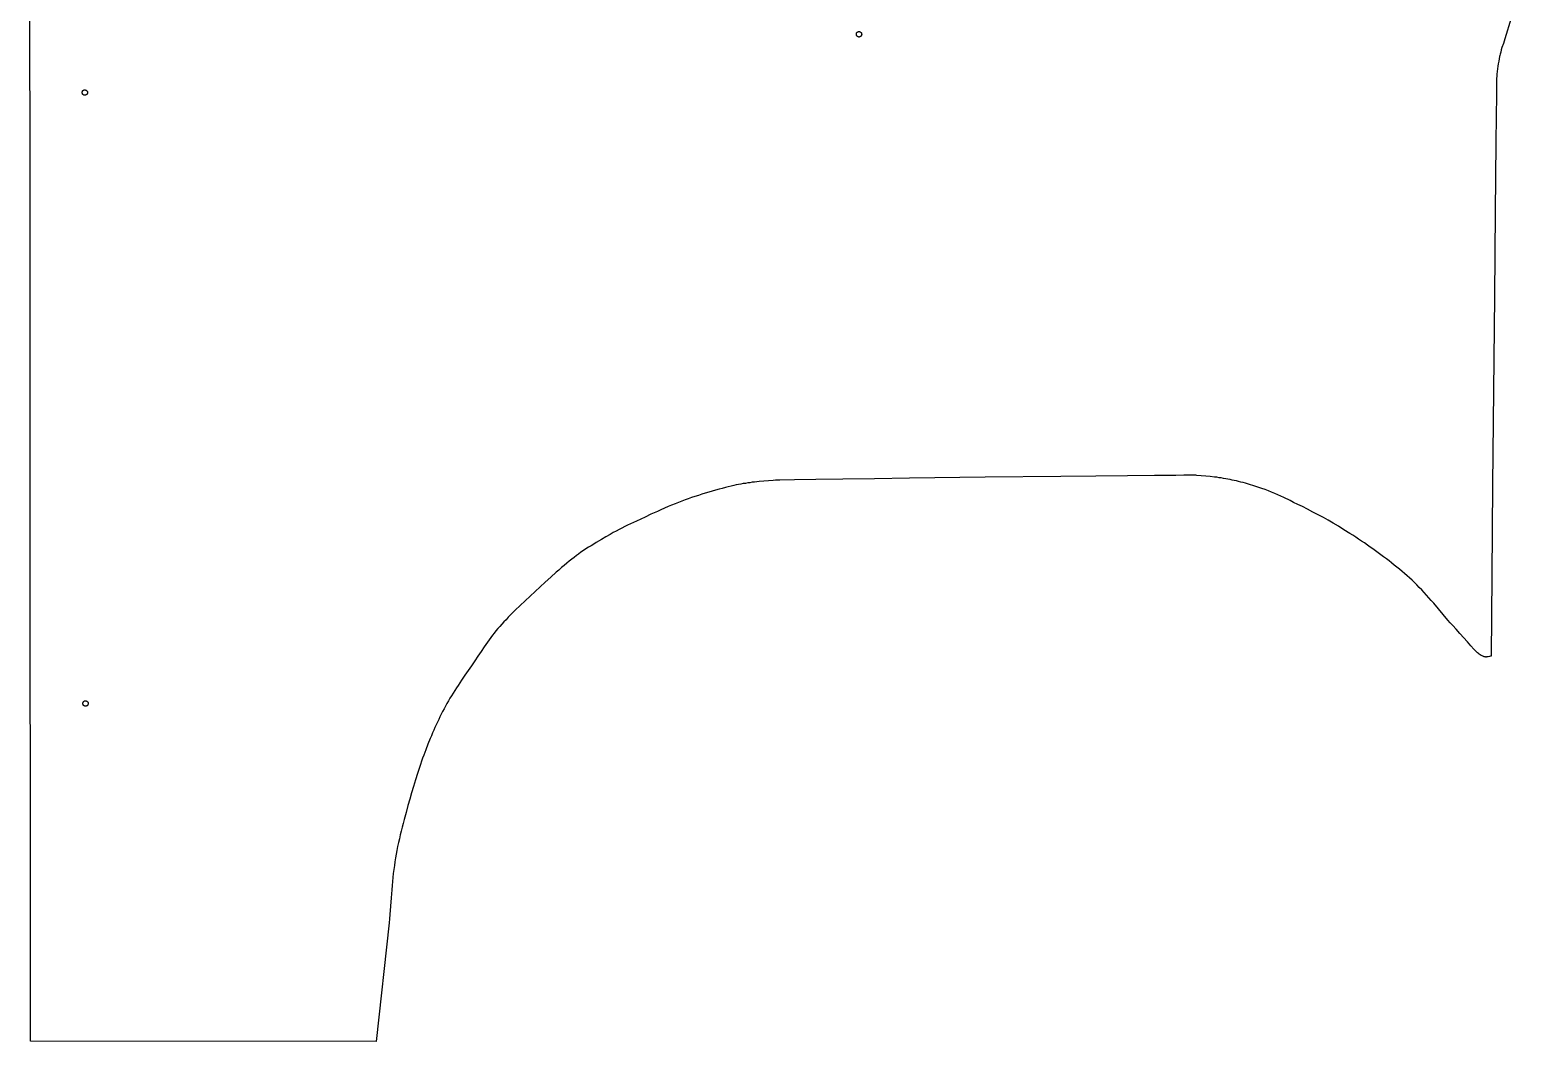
# Model space of a CAD drawing. Extents: x 235 to 7288, y 771 to 6814.
# Drawn here: x 3395 to 4496, y 2903 to 3655 of the extents above; entities that cross this region are included whole.
import ezdxf

# ---------------------------------------------------------------- set-up
doc = ezdxf.new("R2010")
doc.units = 0
doc.layers.add('Default Layer', color=1, linetype='CONTINUOUS')

msp = doc.modelspace()

# ---------------------------------------------------------------- linework, layer by layer
at = {"layer": 'Default Layer'}
msp.add_lwpolyline([(4495.9, 3663.4), (4491, 3647.9), (4490.5, 3646.2), (4490, 3644.6), (4488.9, 3641.4), (4488.4, 3639.8), (4488, 3638.1), (4487.5, 3636.5), (4487.3, 3635.7), (4487.1, 3634.8), (4486.8, 3633.1), (4486.5, 3631.3), (4486.2, 3629.5), (4485.9, 3627.6), (4485.6, 3625.7), (4485.4, 3623.7), (4485.2, 3621.8), (4485.1, 3619.9), (4485, 3618.7), (4485, 3615.8), (4484.9, 3605.9), (4484.7, 3590.6), (4484.5, 3570.7), (4483.9, 3519.3), (4483.3, 3456.6), (4482, 3316.4), (4481.4, 3248.8), (4480.8, 3189.3), (4480.3, 3189.2), (4479.7, 3189), (4478.6, 3188.8), (4478, 3188.6), (4477.4, 3188.6), (4477.2, 3188.5), (4476.9, 3188.5), (4476.6, 3188.6), (4476.3, 3188.6), (4476, 3188.7), (4475.7, 3188.8), (4475.4, 3188.9), (4475.1, 3189), (4474.3, 3189.4), (4473.6, 3189.8), (4472.8, 3190.2), (4472.1, 3190.7), (4471.4, 3191.2), (4470.7, 3191.7), (4470.3, 3192.1), (4469.7, 3192.7), (4468.9, 3193.5), (4468, 3194.5), (4465.8, 3196.9), (4463.2, 3199.8), (4457.5, 3206.1), (4454.8, 3209.2), (4452.3, 3211.9), (4450.5, 3214), (4448.7, 3216), (4445.2, 3220.1), (4441.7, 3224.3), (4438.2, 3228.5), (4436.4, 3230.5), (4434.6, 3232.6), (4432.9, 3234.6), (4431.1, 3236.5), (4429.3, 3238.4), (4427.5, 3240.3), (4425.7, 3242.1), (4423.9, 3243.9), (4422.1, 3245.6), (4420.3, 3247.3), (4418.4, 3248.9), (4416.6, 3250.6), (4414.7, 3252.2), (4412.8, 3253.8), (4410.8, 3255.4), (4408.9, 3256.9), (4406.9, 3258.5), (4405, 3260), (4403, 3261.5), (4401, 3263), (4397, 3266), (4393, 3268.9), (4391, 3270.3), (4388.9, 3271.8), (4386.8, 3273.3), (4384.6, 3274.7), (4382.4, 3276.2), (4380.3, 3277.6), (4378.1, 3279), (4375.9, 3280.4), (4371.5, 3283.1), (4367.4, 3285.7), (4363.4, 3288), (4359.8, 3290.2), (4358, 3291.2), (4356.2, 3292.2), (4354.3, 3293.2), (4352.4, 3294.3), (4348.4, 3296.3), (4344.5, 3298.4), (4340.7, 3300.3), (4337.2, 3302), (4334.1, 3303.5), (4331.5, 3304.8), (4326.9, 3307), (4324.6, 3308), (4322.3, 3309.1), (4320, 3310.1), (4317.7, 3311.1), (4315.3, 3312.1), (4314.2, 3312.5), (4313, 3313), (4310.4, 3313.9), (4307.6, 3314.8), (4304.6, 3315.8), (4301.4, 3316.8), (4298.2, 3317.7), (4296.5, 3318.2), (4294.8, 3318.6), (4293.2, 3319), (4291.6, 3319.4), (4289.9, 3319.8), (4288.4, 3320.1), (4286.8, 3320.5), (4285.2, 3320.8), (4283.6, 3321), (4282, 3321.3), (4280.3, 3321.6), (4278.7, 3321.8), (4277.1, 3322.1), (4275.4, 3322.3), (4272.1, 3322.7), (4268.8, 3323), (4265.4, 3323.3), (4262.1, 3323.5), (4261.5, 3323.6), (4260.5, 3323.6), (4257.2, 3323.6), (4252.5, 3323.6), (4246.5, 3323.5), (4230.6, 3323.4), (4210.5, 3323.3), (4187.1, 3323), (4161.1, 3322.7), (4104.9, 3322.1), (4048.6, 3321.4), (4022.6, 3321), (3999.1, 3320.7), (3979, 3320.4), (3963.1, 3320.2), (3952.2, 3319.9), (3949, 3319.9), (3947.3, 3319.8), (3943.8, 3319.5), (3940.4, 3319.3), (3936.9, 3318.9), (3933.4, 3318.6), (3931.7, 3318.4), (3930, 3318.1), (3928.3, 3317.9), (3926.6, 3317.6), (3924.9, 3317.4), (3923.1, 3317.1), (3921.4, 3316.7), (3919.7, 3316.4), (3918, 3316), (3916, 3315.6), (3913.9, 3315.1), (3911.7, 3314.5), (3909.4, 3313.9), (3907, 3313.3), (3904.5, 3312.6), (3902, 3311.9), (3899.4, 3311.1), (3896.8, 3310.4), (3894.2, 3309.6), (3891.7, 3308.7), (3889.1, 3307.9), (3886.6, 3307.1), (3884.1, 3306.2), (3881.8, 3305.4), (3879.4, 3304.5), (3876.9, 3303.5), (3874.4, 3302.5), (3871.7, 3301.4), (3869.1, 3300.3), (3866.5, 3299.1), (3863.8, 3298), (3861.3, 3296.8), (3856.4, 3294.6), (3852, 3292.6), (3845.7, 3289.6), (3841.3, 3287.5), (3839.1, 3286.5), (3837, 3285.5), (3834.8, 3284.4), (3832.7, 3283.3), (3830.5, 3282.2), (3828.4, 3281.1), (3826, 3279.7), (3823, 3278), (3819.6, 3276), (3815.8, 3273.7), (3813.9, 3272.5), (3812, 3271.3), (3810, 3270.1), (3808.1, 3268.9), (3806.2, 3267.6), (3804.4, 3266.4), (3802.6, 3265.1), (3801, 3263.9), (3799.3, 3262.6), (3797.5, 3261.3), (3795.7, 3259.8), (3793.9, 3258.3), (3791.9, 3256.6), (3790, 3255), (3788, 3253.2), (3786, 3251.5), (3781.9, 3247.8), (3777.9, 3244.2), (3774.1, 3240.6), (3770.4, 3237.2), (3766.7, 3233.8), (3763, 3230.4), (3759.3, 3226.8), (3755.6, 3223.3), (3753.8, 3221.6), (3752.1, 3219.8), (3750.3, 3218.1), (3748.7, 3216.3), (3747, 3214.6), (3745.5, 3213), (3744, 3211.3), (3742.6, 3209.7), (3741.2, 3208.1), (3739.9, 3206.4), (3738.6, 3204.7), (3737.3, 3203.1), (3736.1, 3201.4), (3734.9, 3199.7), (3733.6, 3197.9), (3732.4, 3196.2), (3730.1, 3192.7), (3727.7, 3189.2), (3725.4, 3185.7), (3723, 3182.1), (3718.1, 3175), (3715.6, 3171.3), (3713.1, 3167.5), (3711.9, 3165.6), (3710.6, 3163.7), (3709.4, 3161.7), (3708.2, 3159.8), (3707, 3157.9), (3705.9, 3155.9), (3704.8, 3154), (3703.7, 3152), (3702.6, 3150.1), (3701.6, 3148.1), (3700.6, 3146.1), (3699.6, 3144.1), (3698.7, 3142.1), (3697.7, 3140.1), (3696.8, 3138.1), (3695.9, 3136.1), (3695, 3134.1), (3694.1, 3132.1), (3693.2, 3130), (3692.3, 3128), (3690.7, 3123.9), (3689, 3119.7), (3688.3, 3117.6), (3687.5, 3115.5), (3686.7, 3113.3), (3685.9, 3111.1), (3685.1, 3108.8), (3684.3, 3106.5), (3682.8, 3101.9), (3681.3, 3097.2), (3679.9, 3092.4), (3678.5, 3087.7), (3677.2, 3083), (3675.8, 3078.2), (3674.4, 3073.1), (3672.9, 3067.7), (3672.2, 3064.9), (3671.5, 3062.1), (3670.8, 3059.2), (3670.1, 3056.4), (3669.4, 3053.5), (3668.7, 3050.6), (3668.1, 3047.7), (3667.5, 3044.9), (3667, 3042), (3666.5, 3039.3), (3666.1, 3036.4), (3665.7, 3033.6), (3665.3, 3030.7), (3664.9, 3027.7), (3664.6, 3024.8), (3664.3, 3021.7), (3664.1, 3018.7), (3663.8, 3015.6), (3663.3, 3009.5), (3662.9, 3003.3), (3662.4, 2997.2), (3662.1, 2994.1), (3661.8, 2991.1), (3652.1, 2902.9), (3395.2, 2903.2), (3394.6, 4316)], dxfattribs=at)
msp.add_lwpolyline([(4495.9, 3663.4), (4491, 3647.9), (4490.5, 3646.2), (4490, 3644.6), (4488.9, 3641.4), (4488.4, 3639.8), (4488, 3638.1), (4487.5, 3636.5), (4487.3, 3635.7), (4487.1, 3634.8), (4486.8, 3633.1), (4486.5, 3631.3), (4486.2, 3629.5), (4485.9, 3627.6), (4485.6, 3625.7), (4485.4, 3623.7), (4485.2, 3621.8), (4485.1, 3619.9), (4485, 3618.7), (4485, 3615.8), (4484.9, 3605.9), (4484.7, 3590.6), (4484.5, 3570.7), (4483.9, 3519.3), (4483.3, 3456.6), (4482, 3316.4), (4481.4, 3248.8), (4480.8, 3189.3), (4480.3, 3189.2), (4479.7, 3189), (4478.6, 3188.8), (4478, 3188.6), (4477.4, 3188.6), (4477.2, 3188.5), (4476.9, 3188.5), (4476.6, 3188.6), (4476.3, 3188.6), (4476, 3188.7), (4475.7, 3188.8), (4475.4, 3188.9), (4475.1, 3189), (4474.3, 3189.4), (4473.6, 3189.8), (4472.8, 3190.2), (4472.1, 3190.7), (4471.4, 3191.2), (4470.7, 3191.7), (4470.3, 3192.1), (4469.7, 3192.7), (4468.9, 3193.5), (4468, 3194.5), (4465.8, 3196.9), (4463.2, 3199.8), (4457.5, 3206.1), (4454.8, 3209.2), (4452.3, 3211.9), (4450.5, 3214), (4448.7, 3216), (4445.2, 3220.1), (4441.7, 3224.3), (4438.2, 3228.5), (4436.4, 3230.5), (4434.6, 3232.6), (4432.9, 3234.6), (4431.1, 3236.5), (4429.3, 3238.4), (4427.5, 3240.3), (4425.7, 3242.1), (4423.9, 3243.9), (4422.1, 3245.6), (4420.3, 3247.3), (4418.4, 3248.9), (4416.6, 3250.6), (4414.7, 3252.2), (4412.8, 3253.8), (4410.8, 3255.4), (4408.9, 3256.9), (4406.9, 3258.5), (4405, 3260), (4403, 3261.5), (4401, 3263), (4397, 3266), (4393, 3268.9), (4391, 3270.3), (4388.9, 3271.8), (4386.8, 3273.3), (4384.6, 3274.7), (4382.4, 3276.2), (4380.3, 3277.6), (4378.1, 3279), (4375.9, 3280.4), (4371.5, 3283.1), (4367.4, 3285.7), (4363.4, 3288), (4359.8, 3290.2), (4358, 3291.2), (4356.2, 3292.2), (4354.3, 3293.2), (4352.4, 3294.3), (4348.4, 3296.3), (4344.5, 3298.4), (4340.7, 3300.3), (4337.2, 3302), (4334.1, 3303.5), (4331.5, 3304.8), (4326.9, 3307), (4324.6, 3308), (4322.3, 3309.1), (4320, 3310.1), (4317.7, 3311.1), (4315.3, 3312.1), (4314.2, 3312.5), (4313, 3313), (4310.4, 3313.9), (4307.6, 3314.8), (4304.6, 3315.8), (4301.4, 3316.8), (4298.2, 3317.7), (4296.5, 3318.2), (4294.8, 3318.6), (4293.2, 3319), (4291.6, 3319.4), (4289.9, 3319.8), (4288.4, 3320.1), (4286.8, 3320.5), (4285.2, 3320.8), (4283.6, 3321), (4282, 3321.3), (4280.3, 3321.6), (4278.7, 3321.8), (4277.1, 3322.1), (4275.4, 3322.3), (4272.1, 3322.7), (4268.8, 3323), (4265.4, 3323.3), (4262.1, 3323.5), (4261.5, 3323.6), (4260.5, 3323.6), (4257.2, 3323.6), (4252.5, 3323.6), (4246.5, 3323.5), (4230.6, 3323.4), (4210.5, 3323.3), (4187.1, 3323), (4161.1, 3322.7), (4104.9, 3322.1), (4048.6, 3321.4), (4022.6, 3321), (3999.1, 3320.7), (3979, 3320.4), (3963.1, 3320.2), (3952.2, 3319.9), (3949, 3319.9), (3947.3, 3319.8), (3943.8, 3319.5), (3940.4, 3319.3), (3936.9, 3318.9), (3933.4, 3318.6), (3931.7, 3318.4), (3930, 3318.1), (3928.3, 3317.9), (3926.6, 3317.6), (3924.9, 3317.4), (3923.1, 3317.1), (3921.4, 3316.7), (3919.7, 3316.4), (3918, 3316), (3916, 3315.6), (3913.9, 3315.1), (3911.7, 3314.5), (3909.4, 3313.9), (3907, 3313.3), (3904.5, 3312.6), (3902, 3311.9), (3899.4, 3311.1), (3896.8, 3310.4), (3894.2, 3309.6), (3891.7, 3308.7), (3889.1, 3307.9), (3886.6, 3307.1), (3884.1, 3306.2), (3881.8, 3305.4), (3879.4, 3304.5), (3876.9, 3303.5), (3874.4, 3302.5), (3871.7, 3301.4), (3869.1, 3300.3), (3866.5, 3299.1), (3863.8, 3298), (3861.3, 3296.8), (3856.4, 3294.6), (3852, 3292.6), (3845.7, 3289.6), (3841.3, 3287.5), (3839.1, 3286.5), (3837, 3285.5), (3834.8, 3284.4), (3832.7, 3283.3), (3830.5, 3282.2), (3828.4, 3281.1), (3826, 3279.7), (3823, 3278), (3819.6, 3276), (3815.8, 3273.7), (3813.9, 3272.5), (3812, 3271.3), (3810, 3270.1), (3808.1, 3268.9), (3806.2, 3267.6), (3804.4, 3266.4), (3802.6, 3265.1), (3801, 3263.9), (3799.3, 3262.6), (3797.5, 3261.3), (3795.7, 3259.8), (3793.9, 3258.3), (3791.9, 3256.6), (3790, 3255), (3788, 3253.2), (3786, 3251.5), (3781.9, 3247.8), (3777.9, 3244.2), (3774.1, 3240.6), (3770.4, 3237.2), (3766.7, 3233.8), (3763, 3230.4), (3759.3, 3226.8), (3755.6, 3223.3), (3753.8, 3221.6), (3752.1, 3219.8), (3750.3, 3218.1), (3748.7, 3216.3), (3747, 3214.6), (3745.5, 3213), (3744, 3211.3), (3742.6, 3209.7), (3741.2, 3208.1), (3739.9, 3206.4), (3738.6, 3204.7), (3737.3, 3203.1), (3736.1, 3201.4), (3734.9, 3199.7), (3733.6, 3197.9), (3732.4, 3196.2), (3730.1, 3192.7), (3727.7, 3189.2), (3725.4, 3185.7), (3723, 3182.1), (3718.1, 3175), (3715.6, 3171.3), (3713.1, 3167.5), (3711.9, 3165.6), (3710.6, 3163.7), (3709.4, 3161.7), (3708.2, 3159.8), (3707, 3157.9), (3705.9, 3155.9), (3704.8, 3154), (3703.7, 3152), (3702.6, 3150.1), (3701.6, 3148.1), (3700.6, 3146.1), (3699.6, 3144.1), (3698.7, 3142.1), (3697.7, 3140.1), (3696.8, 3138.1), (3695.9, 3136.1), (3695, 3134.1), (3694.1, 3132.1), (3693.2, 3130), (3692.3, 3128), (3690.7, 3123.9), (3689, 3119.7), (3688.3, 3117.6), (3687.5, 3115.5), (3686.7, 3113.3), (3685.9, 3111.1), (3685.1, 3108.8), (3684.3, 3106.5), (3682.8, 3101.9), (3681.3, 3097.2), (3679.9, 3092.4), (3678.5, 3087.7), (3677.2, 3083), (3675.8, 3078.2), (3674.4, 3073.1), (3672.9, 3067.7), (3672.2, 3064.9), (3671.5, 3062.1), (3670.8, 3059.2), (3670.1, 3056.4), (3669.4, 3053.5), (3668.7, 3050.6), (3668.1, 3047.7), (3667.5, 3044.9), (3667, 3042), (3666.5, 3039.3), (3666.1, 3036.4), (3665.7, 3033.6), (3665.3, 3030.7), (3664.9, 3027.7), (3664.6, 3024.8), (3664.3, 3021.7), (3664.1, 3018.7), (3663.8, 3015.6), (3663.3, 3009.5), (3662.9, 3003.3), (3662.4, 2997.2), (3662.1, 2994.1), (3661.8, 2991.1), (3652.1, 2902.9), (3395.2, 2903.2), (3394.6, 4316)], dxfattribs=at)
for points in [[(4013.1, 3651.3), (4013, 3651.1), (4013, 3650.9), (4013, 3650.7), (4012.9, 3650.5), (4012.8, 3650.4), (4012.7, 3650.2), (4012.6, 3650), (4012.5, 3649.9), (4012.3, 3649.8), (4012.2, 3649.7), (4012, 3649.6), (4011.8, 3649.5), (4011.6, 3649.4), (4011.4, 3649.4), (4011.2, 3649.3), (4011, 3649.3), (4010.8, 3649.3), (4010.6, 3649.4), (4010.4, 3649.4), (4010.3, 3649.5), (4010.1, 3649.6), (4009.9, 3649.7), (4009.8, 3649.8), (4009.6, 3649.9), (4009.5, 3650.1), (4009.4, 3650.2), (4009.3, 3650.4), (4009.2, 3650.6), (4009.1, 3650.8), (4009.1, 3650.9), (4009.1, 3651.1), (4009.1, 3651.4), (4009.1, 3651.6), (4009.1, 3651.8), (4009.2, 3651.9), (4009.2, 3652.1), (4009.3, 3652.3), (4009.4, 3652.5), (4009.5, 3652.6), (4009.7, 3652.8), (4009.8, 3652.9), (4010, 3653), (4010.1, 3653.1), (4010.3, 3653.2), (4010.5, 3653.2), (4010.7, 3653.3), (4010.9, 3653.3), (4011.1, 3653.3), (4011.3, 3653.3), (4011.5, 3653.3), (4011.7, 3653.2), (4011.9, 3653.2), (4012, 3653.1), (4012.2, 3653), (4012.3, 3652.9), (4012.5, 3652.7), (4012.6, 3652.6), (4012.7, 3652.4), (4012.8, 3652.3), (4012.9, 3652.1), (4013, 3651.9), (4013, 3651.7), (4013.1, 3651.5), (4013.1, 3651.3)], [(4013.1, 3651.3), (4013, 3651.1), (4013, 3650.9), (4013, 3650.7), (4012.9, 3650.5), (4012.8, 3650.4), (4012.7, 3650.2), (4012.6, 3650), (4012.5, 3649.9), (4012.3, 3649.8), (4012.2, 3649.7), (4012, 3649.6), (4011.8, 3649.5), (4011.6, 3649.4), (4011.4, 3649.4), (4011.2, 3649.3), (4011, 3649.3), (4010.8, 3649.3), (4010.6, 3649.4), (4010.4, 3649.4), (4010.3, 3649.5), (4010.1, 3649.6), (4009.9, 3649.7), (4009.8, 3649.8), (4009.6, 3649.9), (4009.5, 3650.1), (4009.4, 3650.2), (4009.3, 3650.4), (4009.2, 3650.6), (4009.1, 3650.8), (4009.1, 3650.9), (4009.1, 3651.1), (4009.1, 3651.4), (4009.1, 3651.6), (4009.1, 3651.8), (4009.2, 3651.9), (4009.2, 3652.1), (4009.3, 3652.3), (4009.4, 3652.5), (4009.5, 3652.6), (4009.7, 3652.8), (4009.8, 3652.9), (4010, 3653), (4010.1, 3653.1), (4010.3, 3653.2), (4010.5, 3653.2), (4010.7, 3653.3), (4010.9, 3653.3), (4011.1, 3653.3), (4011.3, 3653.3), (4011.5, 3653.3), (4011.7, 3653.2), (4011.9, 3653.2), (4012, 3653.1), (4012.2, 3653), (4012.3, 3652.9), (4012.5, 3652.7), (4012.6, 3652.6), (4012.7, 3652.4), (4012.8, 3652.3), (4012.9, 3652.1), (4013, 3651.9), (4013, 3651.7), (4013.1, 3651.5), (4013.1, 3651.3)], [(3437.6, 3608), (3437.6, 3607.8), (3437.6, 3607.6), (3437.5, 3607.4), (3437.4, 3607.2), (3437.4, 3607.1), (3437.3, 3606.9), (3437.1, 3606.7), (3437, 3606.6), (3436.9, 3606.5), (3436.7, 3606.4), (3436.5, 3606.3), (3436.4, 3606.2), (3436.2, 3606.1), (3436, 3606.1), (3435.8, 3606), (3435.6, 3606), (3435.4, 3606), (3435.2, 3606.1), (3435, 3606.1), (3434.8, 3606.2), (3434.6, 3606.3), (3434.5, 3606.4), (3434.3, 3606.5), (3434.2, 3606.6), (3434, 3606.8), (3433.9, 3606.9), (3433.8, 3607.1), (3433.8, 3607.3), (3433.7, 3607.5), (3433.6, 3607.6), (3433.6, 3607.8), (3433.6, 3608.1), (3433.6, 3608.3), (3433.6, 3608.5), (3433.7, 3608.6), (3433.8, 3608.8), (3433.9, 3609), (3434, 3609.2), (3434.1, 3609.3), (3434.2, 3609.5), (3434.3, 3609.6), (3434.5, 3609.7), (3434.7, 3609.8), (3434.8, 3609.9), (3435, 3609.9), (3435.2, 3610), (3435.4, 3610), (3435.6, 3610), (3435.8, 3610), (3436, 3610), (3436.2, 3609.9), (3436.4, 3609.9), (3436.6, 3609.8), (3436.7, 3609.7), (3436.9, 3609.6), (3437, 3609.4), (3437.2, 3609.3), (3437.3, 3609.1), (3437.4, 3609), (3437.5, 3608.8), (3437.5, 3608.6), (3437.6, 3608.4), (3437.6, 3608.2), (3437.6, 3608)], [(3437.6, 3608), (3437.6, 3607.8), (3437.6, 3607.6), (3437.5, 3607.4), (3437.4, 3607.2), (3437.4, 3607.1), (3437.3, 3606.9), (3437.1, 3606.7), (3437, 3606.6), (3436.9, 3606.5), (3436.7, 3606.4), (3436.5, 3606.3), (3436.4, 3606.2), (3436.2, 3606.1), (3436, 3606.1), (3435.8, 3606), (3435.6, 3606), (3435.4, 3606), (3435.2, 3606.1), (3435, 3606.1), (3434.8, 3606.2), (3434.6, 3606.3), (3434.5, 3606.4), (3434.3, 3606.5), (3434.2, 3606.6), (3434, 3606.8), (3433.9, 3606.9), (3433.8, 3607.1), (3433.8, 3607.3), (3433.7, 3607.5), (3433.6, 3607.6), (3433.6, 3607.8), (3433.6, 3608.1), (3433.6, 3608.3), (3433.6, 3608.5), (3433.7, 3608.6), (3433.8, 3608.8), (3433.9, 3609), (3434, 3609.2), (3434.1, 3609.3), (3434.2, 3609.5), (3434.3, 3609.6), (3434.5, 3609.7), (3434.7, 3609.8), (3434.8, 3609.9), (3435, 3609.9), (3435.2, 3610), (3435.4, 3610), (3435.6, 3610), (3435.8, 3610), (3436, 3610), (3436.2, 3609.9), (3436.4, 3609.9), (3436.6, 3609.8), (3436.7, 3609.7), (3436.9, 3609.6), (3437, 3609.4), (3437.2, 3609.3), (3437.3, 3609.1), (3437.4, 3609), (3437.5, 3608.8), (3437.5, 3608.6), (3437.6, 3608.4), (3437.6, 3608.2), (3437.6, 3608)], [(3438.1, 3154), (3438.1, 3153.8), (3438.1, 3153.6), (3438, 3153.4), (3437.9, 3153.2), (3437.9, 3153), (3437.8, 3152.9), (3437.6, 3152.7), (3437.5, 3152.6), (3437.4, 3152.4), (3437.2, 3152.3), (3437, 3152.2), (3436.9, 3152.2), (3436.7, 3152.1), (3436.5, 3152), (3436.3, 3152), (3436.1, 3152), (3435.9, 3152), (3435.7, 3152), (3435.5, 3152.1), (3435.3, 3152.2), (3435.1, 3152.3), (3435, 3152.4), (3434.8, 3152.5), (3434.7, 3152.6), (3434.6, 3152.7), (3434.4, 3152.9), (3434.3, 3153.1), (3434.3, 3153.2), (3434.2, 3153.4), (3434.1, 3153.6), (3434.1, 3153.8), (3434.1, 3154), (3434.1, 3154.2), (3434.2, 3154.4), (3434.2, 3154.6), (3434.3, 3154.8), (3434.4, 3155), (3434.5, 3155.1), (3434.6, 3155.3), (3434.7, 3155.4), (3434.8, 3155.6), (3435, 3155.7), (3435.2, 3155.8), (3435.3, 3155.9), (3435.5, 3155.9), (3435.7, 3156), (3435.9, 3156), (3436.1, 3156), (3436.3, 3156), (3436.5, 3156), (3436.7, 3155.9), (3436.9, 3155.8), (3437.1, 3155.8), (3437.2, 3155.7), (3437.4, 3155.5), (3437.5, 3155.4), (3437.7, 3155.3), (3437.8, 3155.1), (3437.9, 3154.9), (3438, 3154.8), (3438, 3154.6), (3438.1, 3154.4), (3438.1, 3154.2), (3438.1, 3154)], [(3438.1, 3154), (3438.1, 3153.8), (3438.1, 3153.6), (3438, 3153.4), (3437.9, 3153.2), (3437.9, 3153), (3437.8, 3152.9), (3437.6, 3152.7), (3437.5, 3152.6), (3437.4, 3152.4), (3437.2, 3152.3), (3437, 3152.2), (3436.9, 3152.2), (3436.7, 3152.1), (3436.5, 3152), (3436.3, 3152), (3436.1, 3152), (3435.9, 3152), (3435.7, 3152), (3435.5, 3152.1), (3435.3, 3152.2), (3435.1, 3152.3), (3435, 3152.4), (3434.8, 3152.5), (3434.7, 3152.6), (3434.6, 3152.7), (3434.4, 3152.9), (3434.3, 3153.1), (3434.3, 3153.2), (3434.2, 3153.4), (3434.1, 3153.6), (3434.1, 3153.8), (3434.1, 3154), (3434.1, 3154.2), (3434.2, 3154.4), (3434.2, 3154.6), (3434.3, 3154.8), (3434.4, 3155), (3434.5, 3155.1), (3434.6, 3155.3), (3434.7, 3155.4), (3434.8, 3155.6), (3435, 3155.7), (3435.2, 3155.8), (3435.3, 3155.9), (3435.5, 3155.9), (3435.7, 3156), (3435.9, 3156), (3436.1, 3156), (3436.3, 3156), (3436.5, 3156), (3436.7, 3155.9), (3436.9, 3155.8), (3437.1, 3155.8), (3437.2, 3155.7), (3437.4, 3155.5), (3437.5, 3155.4), (3437.7, 3155.3), (3437.8, 3155.1), (3437.9, 3154.9), (3438, 3154.8), (3438, 3154.6), (3438.1, 3154.4), (3438.1, 3154.2), (3438.1, 3154)]]:
    msp.add_lwpolyline(points, close=True, dxfattribs=at)

doc.saveas('drawing.dxf')
